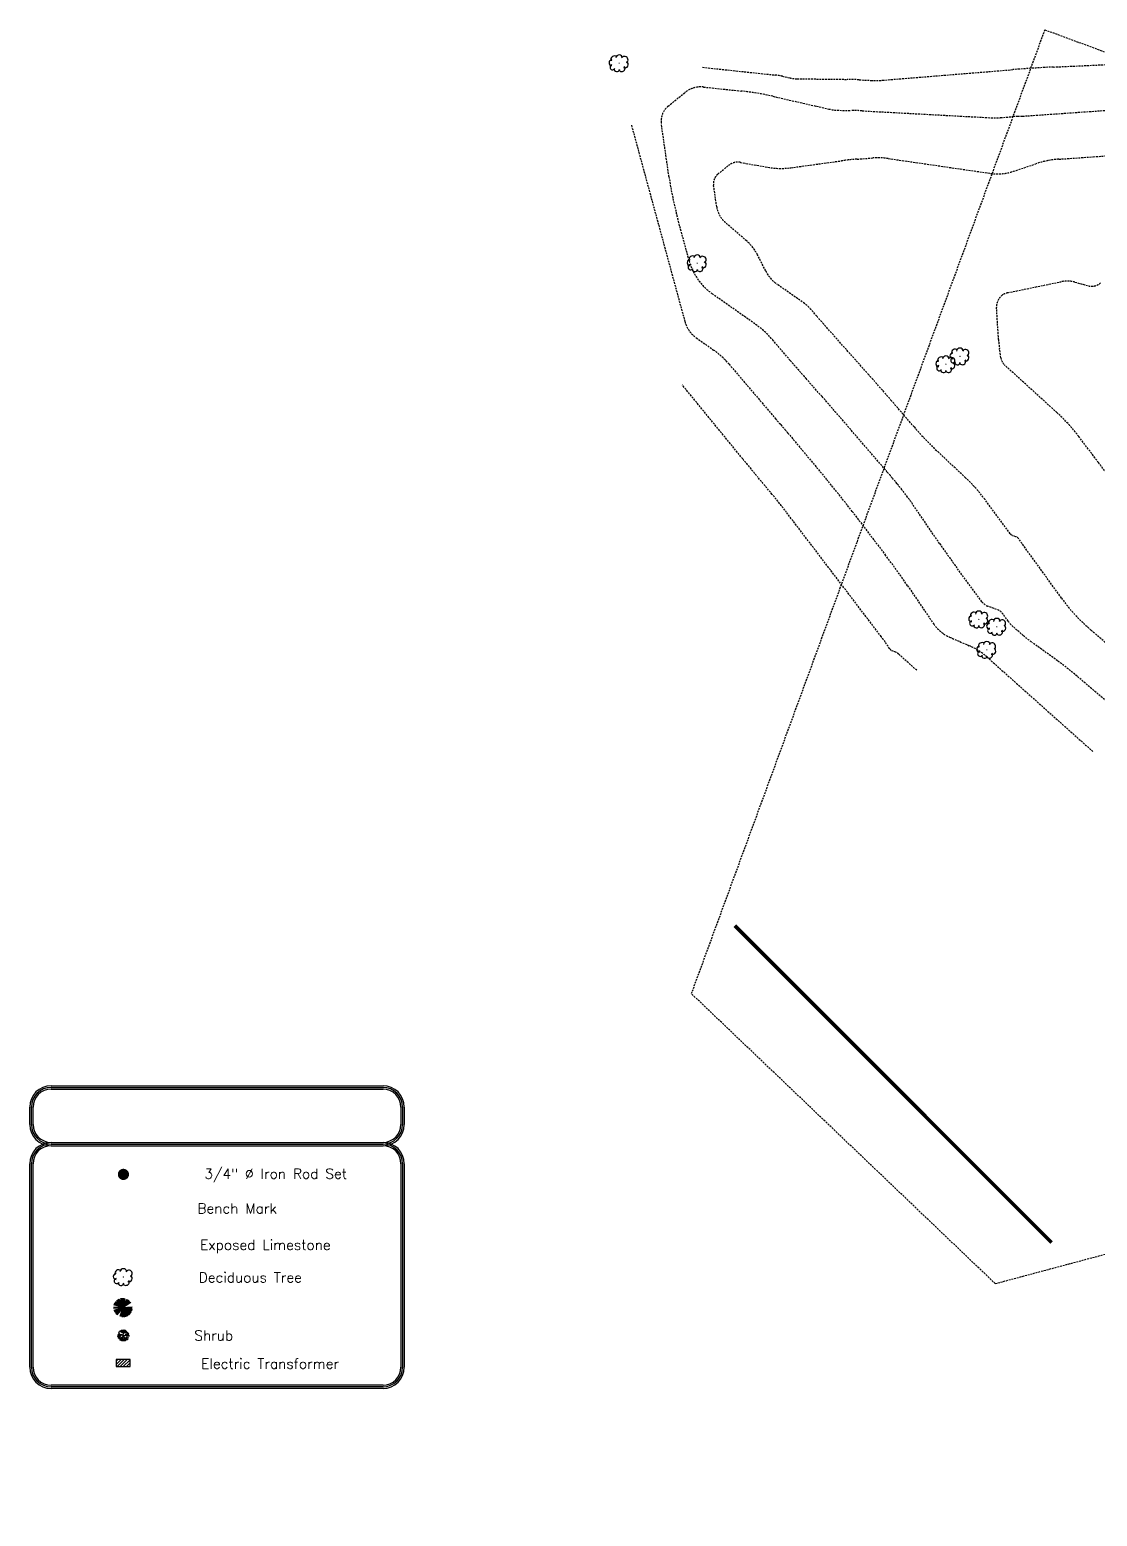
# Model space of a CAD drawing. Header units: inches. Extents: x -43639 to 75791, y -33466 to 47612.
# Drawn here: x 19679 to 21966, y 3615 to 6799 of the extents above; entities that cross this region are included whole.
import ezdxf
from ezdxf.enums import TextEntityAlignment as Align

# ---------------------------------------------------------------- set-up
doc = ezdxf.new("R2010")
doc.units = ezdxf.units.IN
doc.header["$LTSCALE"] = 8
doc.header["$MEASUREMENT"] = 0
doc.linetypes.add('DASHED', pattern=[0.75, 0.5, -0.25])
doc.layers.get('0').update_dxf_attribs({"linetype": 'CONTINUOUS'})
for name, color, linetype in [('CONT-NML', 1, 'DASHED'), ('easement_JDCF', 7, 'DASHED'), ('LEGEND', 2, 'CONTINUOUS'), ('T100', 2, 'CONTINUOUS'), ('TREE', 3, 'CONTINUOUS')]:
    doc.layers.add(name, color=color, linetype=linetype)
doc.styles.add('T240', font='ROMANS', dxfattribs={"height": 4.06})

# ---------------------------------------------------------------- blocks, each defined once
blk = doc.blocks.new('DCDSTREE')
at = {"const_width": 0.05567}
blk.add_lwpolyline([(-0.050861, -0.01564, 1), (0.004809, -0.01564, 1)], format="xyb", close=True, dxfattribs=at)
for centre, radius, start, end in [((-0.697665, 0.031649), 0.27, 90, 270), ((-0.472665, 0.324149), 0.334487, 47.726311, 199.653824), ((-0.022665, 0.436649), 0.318198, 8.130102, 171.869898), ((0.472335, 0.301649), 0.3245, 303.690068, 146.309932), ((0.504478, -0.141923), 0.302211, 246.16126, 60.708638), ((-0.636783, -0.38394), 0.243328, 104.489763, 329.250033), ((-0.24204, -0.519601), 0.275855, 177.662694, 343.412661), ((0.213585, -0.485851), 0.302916, 201.801409, 31.328693)]:
    blk.add_arc(centre, radius, start, end)
blk = doc.blocks.new('PINETREE')
for p, q in [((0, 0), (-0.869831, 0.030011)), ((0, 0), (-0.869831, -0.086282)), ((0, 0), (-0.837788, -0.250404)), ((0, 0), (-0.81825, 0.248528)), ((-0.81825, 0.248528), (-0.81825, 0.248528)), ((0, 0), (-0.798712, 0.358256)), ((0, 0), (-0.798712, -0.359194)), ((0, 0), (-0.759636, -0.429532)), ((0, 0), (-0.746351, 0.451103)), ((-0.662929, 0.400682), (-0.688518, 0.497995)), ((0, 0), (-0.675232, 0.544887)), ((0, 0), (-0.675232, -0.530819)), ((0, 0), (-0.616618, -0.632106)), ((0, 0), (-0.584576, 0.654615)), ((0, 0), (-0.565038, -0.655553)), ((0, 0), (-0.486886, 0.724015)), ((0, 0), (-0.402482, 0.779348)), ((0, 0), (-0.343868, 0.794353)), ((0, 0), (-0.259464, -0.827178)), ((0, 0), (-0.194598, 0.864692)), ((0, 0), (-0.135984, -0.835619)), ((0, 0), (-0.116446, 0.880635)), ((0, 0), (-0.064085, -0.882511)), ((-0.057775, 0.436931), (-0.038294, 0.872194)), ((0, 0), (-0.018756, -0.87407)), ((0, 0), (0.026572, 0.880635)), ((0, 0), (0.124261, 0.880635)), ((0, 0), (0.234456, 0.841246)), ((0, 0), (0.377474, 0.786851)), ((0, 0), (0.461878, 0.747461)), ((0, 0), (0.54003, 0.685564)), ((0, 0), (0.669762, 0.584276)), ((0, 0), (0.741661, 0.497995)), ((0, 0), (0.884679, 0.0694)), ((0, 0), (0.877646, -0.040327)), ((0, 0), (0.865141, -0.094722)), ((0, 0), (0.826065, -0.289794)), ((0, 0), (0.793242, -0.414527)), ((0, 0), (0.728376, -0.507373)), ((0, 0), (0.118009, -0.897516)), ((0, 0), (0.032824, -0.859065)), ((0, 0), (0.403264, -0.780286)), ((0, 0), (0.514239, -0.718388)), ((0, 0), (0.637719, -0.663993)), ((0, 0), (0.286817, -0.835619)), ((0, 0), (0.696333, -0.617101)), ((0, 0), (0.916722, -0.211015)), ((0, 0), (0.228204, -0.843121)), ((0.36848, 0.321449), (0.592391, 0.685564)), ((-0.552229, -0.165054), (-0.831536, -0.328245)), ((-0.170074, -0.542198), (-0.187565, -0.835619)), ((0.535333, -0.372904), (0.676795, -0.53926))]:
    blk.add_line(p, q)
blk = doc.blocks.new('SHRUB4')
for p, q in [((-0.093, -0.008), (-0.102, 0.004)), ((-0.087, 0.018), (-0.1, 0.014)), ((-0.079, 0.01), (-0.097, 0.029)), ((-0.08, 0.048), (-0.094, 0.044)), ((-0.068, 0.04), (-0.088, 0.057)), ((-0.03, 0.06), (-0.081, 0.069)), ((-0.06, 0.019), (-0.079, 0.01)), ((-0.073, 0.024), (-0.068, 0.04)), ((-0.002, 0.001), (-0.073, 0.024)), ((-0.042, 0.075), (-0.07, 0.078)), ((-0.05, 0.003), (-0.068, 0.008)), ((-0.04, 0.012), (-0.064, -0.014)), ((-0.042, 0.075), (-0.044, 0.095)), ((-0.033, 0.083), (-0.042, 0.075)), ((-0.033, 0.083), (-0.015, 0.104)), ((-0.033, 0.083), (-0.032, 0.098)), ((-0.004, 0.069), (-0.033, 0.083)), ((-0.031, 0.062), (-0.032, 0.075)), ((-0.031, 0.061), (-0.004, 0.069)), ((0.004, 0.042), (-0.03, 0.06)), ((-0.022, 0.008), (-0.03, 0.025)), ((-0.002, 0.001), (-0.028, -0.046)), ((-0.018, 0.078), (-0.013, 0.09)), ((-0.006, 0.084), (-0.004, 0.104)), ((0.01, 0.087), (-0.006, 0.084)), ((-0.003, 0.07), (0.013, 0.062)), ((-0.001, 0.002), (0.004, 0.042)), ((-0.001, 0.002), (0.048, 0.007)), ((-0.001, 0), (0.038, -0.067)), ((0.004, 0.042), (0.001, 0.055)), ((0.004, 0.087), (0.002, 0.105)), ((0.004, 0.042), (0.03, 0.054)), ((0.015, 0.094), (0.01, 0.104)), ((0.011, 0.087), (0.023, 0.103)), ((0.013, 0.062), (0.011, 0.087)), ((0.015, 0.063), (0.024, 0.071)), ((0.024, 0.071), (0.02, 0.083)), ((0.03, 0.079), (0.025, 0.101)), ((0.03, 0.054), (0.033, 0.102)), ((0.03, 0.055), (0.044, 0.042)), ((0.031, 0.073), (0.048, 0.064)), ((0.039, 0.006), (0.052, 0.024)), ((0.041, 0.085), (0.04, 0.098)), ((0.04, 0.084), (0.051, 0.091)), ((0.04, 0.07), (0.04, 0.084)), ((0.048, 0.064), (0.056, 0.077)), ((0.048, 0.007), (0.061, 0.017)), ((0.048, 0.007), (0.061, -0.005)), ((0.055, 0.078), (0.059, 0.089)), ((0.056, 0.077), (0.068, 0.078)), ((0.061, 0.017), (0.064, 0.027)), ((0.061, 0.017), (0.07, 0.011)), ((0.061, -0.005), (0.081, 0.002)), ((0.064, 0.027), (0.069, 0.042)), ((0.064, 0.028), (0.076, 0.024)), ((0.068, 0.055), (0.076, 0.07)), ((0.069, 0.043), (0.068, 0.055)), ((0.069, 0.056), (0.087, 0.057)), ((0.069, 0.042), (0.086, 0.041)), ((0.07, 0.011), (0.087, 0.014)), ((0.076, 0.024), (0.086, 0.031)), ((0.081, 0.002), (0.102, -0.011)), ((0.086, 0.041), (0.09, 0.052)), ((0.086, 0.041), (0.096, 0.038)), ((0.086, 0.031), (0.1, 0.028)), ((0.087, 0.014), (0.1, 0.02)), ((0.087, 0.014), (0.089, 0.006)), ((0.089, 0.006), (0.102, 0.003)), ((-0.089, -0.014), (-0.102, -0.01)), ((-0.097, -0.002), (-0.101, -0.003)), ((-0.087, -0.015), (-0.097, -0.029)), ((-0.087, -0.038), (-0.097, -0.036)), ((-0.078, -0.002), (-0.093, -0.008)), ((-0.079, -0.028), (-0.09, -0.043)), ((-0.078, -0.029), (-0.089, -0.014)), ((-0.077, -0.052), (-0.086, -0.054)), ((-0.076, -0.052), (-0.079, -0.062)), ((-0.064, -0.012), (-0.078, -0.002)), ((-0.065, -0.013), (-0.078, -0.029)), ((-0.064, -0.014), (-0.077, -0.052)), ((-0.061, -0.067), (-0.071, -0.07)), ((-0.061, -0.068), (-0.065, -0.079)), ((-0.044, -0.039), (-0.061, -0.067)), ((-0.057, -0.078), (-0.061, -0.08)), ((-0.044, -0.081), (-0.057, -0.078)), ((-0.033, -0.064), (-0.051, -0.089)), ((-0.043, -0.058), (-0.049, -0.069)), ((-0.017, -0.026), (-0.044, -0.039)), ((-0.044, -0.039), (-0.043, -0.058)), ((-0.036, -0.087), (-0.044, -0.091)), ((-0.04, -0.074), (-0.033, -0.082)), ((-0.033, -0.082), (-0.036, -0.092)), ((-0.032, -0.034), (-0.033, -0.064)), ((-0.012, -0.081), (-0.033, -0.095)), ((-0.021, -0.069), (-0.028, -0.077)), ((-0.025, -0.04), (-0.008, -0.058)), ((-0.015, -0.052), (-0.022, -0.056)), ((-0.022, -0.056), (-0.021, -0.069)), ((-0.008, -0.058), (-0.016, -0.099)), ((-0.012, -0.022), (-0.008, -0.042)), ((-0.004, -0.078), (-0.006, -0.099)), ((0.023, -0.045), (-0.004, -0.078)), ((-0.003, -0.079), (0.021, -0.079)), ((0.009, -0.081), (0.001, -0.089)), ((0.001, -0.089), (0.011, -0.094)), ((0.011, -0.094), (0.008, -0.098)), ((0.012, -0.061), (0.018, -0.07)), ((0.017, -0.031), (0.038, -0.036)), ((0.025, -0.089), (0.018, -0.096)), ((0.021, -0.079), (0.03, -0.094)), ((0.022, -0.079), (0.033, -0.081)), ((0.03, -0.055), (0.025, -0.069)), ((0.025, -0.069), (0.047, -0.081)), ((0.033, -0.081), (0.044, -0.089)), ((0.035, -0.059), (0.052, -0.037)), ((0.045, -0.049), (0.047, -0.063)), ((0.047, -0.063), (0.059, -0.07)), ((0.047, -0.081), (0.053, -0.088)), ((0.051, -0.037), (0.06, -0.02)), ((0.052, -0.037), (0.086, -0.036)), ((0.059, -0.07), (0.059, -0.081)), ((0.06, -0.02), (0.071, -0.027)), ((0.069, -0.037), (0.065, -0.053)), ((0.065, -0.053), (0.072, -0.074)), ((0.067, -0.064), (0.081, -0.066)), ((0.068, -0.024), (0.076, -0.017)), ((0.086, -0.037), (0.095, -0.034)), ((0.086, -0.036), (0.088, -0.045)), ((0.094, -0.006), (0.103, -0.002))]:
    blk.add_line(p, q)
blk = doc.blocks.new('*X60')
for p, q in [((21, 26.3), (21.7, 27)), ((21, 26.75), (21.25, 27)), ((21.14, 26), (22.14, 27)), ((21.58, 26), (22.58, 27)), ((22.02, 26), (23, 26.98)), ((22.46, 26), (23, 26.54)), ((22.91, 26), (23, 26.09))]:
    blk.add_line(p, q)
blk = doc.blocks.new('DUMPSTER')
for p, q in [((-0.13, 0.125), (-0.13, 0)), ((0.12, 0.125), (-0.13, 0.125)), ((-0.13, 0), (0.12, 0)), ((0.12, 0), (0.12, 0.125))]:
    blk.add_line(p, q)
at = {"xscale": 0.125, "yscale": 0.125, "zscale": 0.125}
blk.add_blockref('*X60', (-2.755, -3.25), dxfattribs=at)

msp = doc.modelspace()

# ---------------------------------------------------------------- linework, layer by layer
at = {"const_width": 8, "elevation": -120}
msp.add_lwpolyline([(21868.25924, 4200.85321), (21189.43673, 4879.67572)], dxfattribs=at)
at = {"layer": 'CONT-NML'}
for points, elevation in [([(21120.46731, 6718.07199), (21276.02579, 6701.46996, -0.0292212714), (21291.69252, 6698.86528), (21307.2069, 6695.34421, 0.0528235374), (21322.91797, 6693.48761), (21430.48576, 6692.18848, -0.0104214392), (21455.7358, 6691.35698), (21480.96851, 6689.99913, 0.0337513529), (21506.17784, 6690.34493), (21785.20134, 6713.04965, -0.0088331857), (21872.20539, 6718.58423), (21991.44785, 6724.05669, 0.0058579416)], 7968), ([(22077.58488, 5281.92218), (21922.88143, 5413.96602, 0.0201268166), (21881.23966, 5446.70622), (21826.45736, 5486.31772, -0.0210132951), (21807.76162, 5501.07065), (21787.57344, 5518.4259, -0.0587955307), (21775.2993, 5531.78072), (21764.60101, 5546.58388, 0.1536933331), (21750.62733, 5556.98779), (21733.22555, 5563.04562, -0.1507165483), (21719.08312, 5573.44781), (21666.27993, 5644.74853, -0.0093685949), (21628.42939, 5697.91304), (21570.64553, 5782.38176, 0.0129103186), (21559.70823, 5797.51615), (21547.71216, 5813.24379, 0.0109317982), (21537.43834, 5826.11968), (21526.88297, 5838.77091, 0.0041334074), (21516.22375, 5851.33402), (21410.51372, 5973.85761, 0.0038808857), (21376.48787, 6012.68201), (21342.16067, 6051.24231, -0.0054097921), (21308.25466, 6090.16946), (21272.28912, 6132.37456, 0.0630069571), (21232.5694, 6168.58411), (21141.68965, 6232.55645, -0.1746882932), (21091.91564, 6303.53671), (21067.19061, 6394.40362, -0.0304504413), (21048.5793, 6484.01066), (21032.14826, 6597.40084, -0.263384567), (21046.64231, 6634.64095), (21082.21559, 6663.67692, -0.2003379118), (21122.83203, 6675.75838), (21203.12299, 6667.1893, -0.0292212714), (21271.20806, 6655.86977), (21390.90874, 6628.70308, 0.0528235374), (21414.50432, 6625.91476), (21438.39531, 6625.62622, -0.0104214392), (21462.26991, 6624.84001), (21738.42265, 6609.97945, 0.0337513529), (21759.14511, 6610.2637), (21784.83023, 6612.35375, -0.0088331857), (21795.58182, 6613.03769), (21806.3455, 6613.53167, 0.0058579416), (21817.10192, 6614.15168), (21992.03253, 6626.29257, 0.0180271694)], 7992), ([(20968.1691, 6593.83011), (21082.54182, 6173.49909, 0.1746882932), (21107.04342, 6138.55857), (21144.13667, 6112.44778, -0.0630069571), (21177.39416, 6082.12938), (21276.88528, 5965.37781, 0.0054097921), (21280.55856, 5961.16056), (21284.27747, 5956.98305, -0.0038808857), (21287.96373, 5952.77693), (21296.53352, 5942.84407, -0.0041334074), (21303.39771, 5934.75385), (21385.58123, 5836.25204, -0.0109317982), (21441.11417, 5766.65422), (21511.79643, 5673.98512, -0.0129103186), (21559.63854, 5607.78398), (21615.90162, 5525.53834, 0.1413056604), (21649.85515, 5497.5108), (21691.89095, 5479.27441, -0.0799367333), (21730.00572, 5454.90529), (21956.82857, 5252.57247)], 7968), ([(22051.55911, 5427.62318), (21952.21883, 5513.02342, -0.0587955307), (21889.42539, 5581.34551), (21797.50736, 5708.53191, 0.1536933331), (21792.02987, 5712.6101), (21785.26849, 5714.96384, -0.1507165483), (21779.75738, 5719.01743), (21725.68627, 5792.03025, 0.0448453531), (21684.00835, 5838.87761), (21625.07207, 5894.23512, -0.0262153022), (21573.82684, 5947.69164), (21525.3863, 6003.83684, 0.0038808857), (21476.5129, 6059.60268), (21377.58405, 6170.73104, -0.0054097921), (21365.16036, 6184.99456), (21352.891, 6199.3925, 0.0630069571), (21339.02205, 6212.0358), (21280.20733, 6253.43683, -0.1228788737), (21255.70614, 6281.77494), (21238.27604, 6316.22671, 0.0973126417), (21214.97617, 6346.10038), (21169.08269, 6385.89871, -0.1800335986), (21150.75231, 6419.43978), (21144.07369, 6465.52878, -0.263384567), (21153.29396, 6489.21877), (21175.92361, 6507.68976, -0.2183350757), (21201.6201, 6514.37819), (21260.65267, 6503.9232, 0.0779515983), (21309.74722, 6502.95595), (21418.18499, 6517.78287, -0.0148154662), (21451.52878, 6521.33939), (21484.97798, 6523.90769, -0.0553208938), (21518.30176, 6522.77767), (21737.7284, 6490.86446, 0.1178339969), (21786.71295, 6495.29291), (21834.63917, 6511.42799, -0.0639502608), (21883.82629, 6521.24617), (21957.58993, 6526.36566, 0.0180271694), (22023.331, 6533.31678)], 8016), ([(22010.75883, 5815.85153, 0.0015409337), (21968.75385, 5871.63337), (21926.57696, 5927.28575, 0.0461997263), (21879.64919, 5978.59276), (21768.4086, 6079.67976, -0.1722519155), (21759.63708, 6096.04475), (21756.67574, 6115.52396, -0.0226058451), (21754.5998, 6135.09708), (21750.44015, 6203.81066, -0.3729563602), (21774.54503, 6235.2902), (21888.9492, 6258.88003, -0.1178704563), (21918.23321, 6257.96282), (21947.29796, 6250.04491, 0.2553773455), (21973.01221, 6256.17698)], 8064), ([(21579.41284, 5426.61408), (21540.74664, 5461.10549, 0.0799367333), (21534.24927, 5465.25966), (21527.08348, 5468.36839, -0.1413056604), (21521.29547, 5473.14621), (21511.70437, 5487.16652, 0.0129103186), (21503.54879, 5498.45174), (21300.47499, 5764.6949, 0.0109317982), (21269.68364, 5803.2848), (21238.04848, 5841.20141, -0.0024966636), (21206.60344, 5879.27504), (21076.65254, 6038.22936)], 7944)]:
    msp.add_lwpolyline(points, format="xyb", dxfattribs=dict(at, elevation=elevation))
at = {"layer": 'easement_JDCF'}
for p, q in [((21853.73753, 6798.51245, 8016), (21096.30593, 4734.18633, 8016)), ((21853.73753, 6798.51245, 8016), (30472.87063, 3614.67313, 8016)), ((21747.53142, 4112.97351, 8016), (21096.30593, 4734.18633, 8016)), ((21747.53142, 4112.97351, 8016), (24065.952, 4733.39759, 8016))]:
    msp.add_line(p, q, dxfattribs=at)
at = {"layer": 'LEGEND', "color": 6}
for p, q in [((19724.44358, 4536.75748, -120), (20435.79769, 4536.75748, -120)), ((19724.44358, 4533.15748, -120), (20435.79769, 4533.15748, -120)), ((19724.44358, 4529.55748, -120), (20435.79769, 4529.55748, -120)), ((19678.84358, 4453.8625, -120), (19678.84358, 4491.15748, -120)), ((19682.44358, 4453.8625, -120), (19682.44358, 4491.15748, -120)), ((19686.04358, 4453.8625, -120), (19686.04358, 4491.15748, -120)), ((20474.19769, 4491.15748, -120), (20474.19769, 4453.8625, -120)), ((20477.79769, 4491.15748, -120), (20477.79769, 4453.8625, -120)), ((20481.39769, 4491.15748, -120), (20481.39769, 4453.8625, -120)), ((19724.44358, 4415.4625, -120), (20435.79769, 4415.4625, -120)), ((19724.44358, 4411.8625, -120), (20435.79769, 4411.8625, -120)), ((19724.44358, 4408.2625, -120), (20435.79769, 4408.2625, -120)), ((19678.84358, 3933.91404, -120), (19678.84358, 4369.8625, -120)), ((19682.44358, 3933.91404, -120), (19682.44358, 4369.8625, -120)), ((19686.04358, 3933.91404, -120), (19686.04358, 4369.8625, -120)), ((20474.19769, 4369.8625, -120), (20474.19769, 3933.91404, -120)), ((20477.79769, 4369.8625, -120), (20477.79769, 3933.91404, -120)), ((20481.39769, 4369.8625, -120), (20481.39769, 3933.91404, -120)), ((20435.79769, 3895.51404, -120), (19724.44358, 3895.51404, -120)), ((20435.79769, 3891.91404, -120), (19724.44358, 3891.91404, -120)), ((20435.79769, 3888.31404, -120), (19724.44358, 3888.31404, -120))]:
    msp.add_line(p, q, dxfattribs=at)
at = {"layer": 'LEGEND', "const_width": 12, "elevation": -120}
msp.add_lwpolyline([(19873.63438, 4346.90936, 1), (19885.63438, 4346.90936, 1)], format="xyb", close=True, dxfattribs=at)
at = {"layer": 'LEGEND', "color": 6}
for centre, radius, start, end in [((19724.44358, 4491.15748, -120), 45.6, 90, 180), ((19724.44358, 4491.15748, -120), 42, 90, 180), ((19724.44358, 4491.15748, -120), 42, 90, 180), ((19724.44358, 4491.15748, -120), 42, 90, 180), ((19724.44358, 4491.15748, -120), 38.4, 90, 180), ((20435.79769, 4491.15748, -120), 45.6, 0, 90), ((20435.79769, 4491.15748, -120), 42, 0, 90), ((20435.79769, 4491.15748, -120), 38.4, 0, 90), ((19724.44358, 4453.8625, -120), 45.6, 180, 270), ((19724.44358, 4453.8625, -120), 42, 180, 270), ((19724.44358, 4453.8625, -120), 38.4, 180, 270), ((20435.79769, 4453.8625, -120), 42, 270, 0), ((20435.79769, 4453.8625, -120), 38.4, 270, 0), ((20435.79769, 4453.8625, -120), 45.6, 270, 0), ((19724.44358, 4369.8625, -120), 45.6, 90, 180), ((19724.44358, 4369.8625, -120), 42, 90, 180), ((19724.44358, 4369.8625, -120), 38.4, 90, 180), ((20435.79769, 4369.8625, -120), 45.6, 0, 90), ((20435.79769, 4369.8625, -120), 42, 0, 90), ((20435.79769, 4369.8625, -120), 38.4, 0, 90), ((19724.44358, 3933.91404, -120), 45.6, 180, 270), ((19724.44358, 3933.91404, -120), 42, 180, 270), ((19724.44358, 3933.91404, -120), 38.4, 180, 270), ((20435.79769, 3933.91404, -120), 42, 270, 0), ((20435.79769, 3933.91404, -120), 38.4, 270, 0), ((20435.79769, 3933.91404, -120), 45.6, 270, 0)]:
    msp.add_arc(centre, radius, start, end, dxfattribs=at)

# ---------------------------------------------------------------- block references
at = {"layer": 'T100', "xscale": 120, "yscale": 120, "zscale": 120}
msp.add_blockref('DUMPSTER', (19879.66807, 3935.29046, -120), dxfattribs=at)
at = {"layer": 'TREE'}
for name, p, xscale, yscale, zscale in [('DCDSTREE', (20942.4859, 6727.11963, -120), 23.04000000000087, 23.03999999999996, 23.03999999999999), ('DCDSTREE', (21109.7539, 6298.83963, -120), 23.04000000000087, 23.03999999999996, 23.03999999999999), ('DCDSTREE', (21672.5779, 6099.27963, -120), 23.04000000000087, 23.03999999999996, 23.03999999999999), ('DCDSTREE', (21642.4939, 6082.52763, -120), 23.04000000000087, 23.03999999999996, 23.03999999999999), ('DCDSTREE', (21713.0539, 5535.97563, -120), 23.04000000000087, 23.03999999999996, 23.03999999999999), ('DCDSTREE', (21751.5139, 5520.29163, -120), 23.04000000000087, 23.03999999999996, 23.03999999999999), ('DCDSTREE', (21730.1539, 5470.79163, -120), 23.04000000000087, 23.03999999999996, 23.03999999999999), ('DCDSTREE', (19880.05757, 4127.38686, -120), 23.04000000000087, 23.03999999999996, 23.03999999999999), ('PINETREE', (19878.20832, 4061.45975, -120), 23.04000000000087, 23.03999999999996, 23.03999999999999), ('SHRUB4', (19879.41839, 4001.47908, -120), 120, 120, 120)]:
    msp.add_blockref(name, p, dxfattribs=dict(at, xscale=xscale, yscale=yscale, zscale=zscale))

# ---------------------------------------------------------------- texts
at = {"layer": 'LEGEND', "style": 'T240'}
for s, p in [('3/4" %%c Iron Rod Set', (20205.84853, 4337.52734, -120)), ('Bench Mark', (20123.23538, 4263.26161, -120)), ('Exposed Limestone', (20183.81835, 4185.22877, -120)), ('Deciduous Tree', (20151.52412, 4115.44768, -120)), ('Shrub', (20073.1668, 3991.13331, -120)), ('Electric Transformer', (20194.01117, 3930.66182, -120))]:
    msp.add_text(s, height=21.6, dxfattribs=at).set_placement(p, align=Align.CENTER)

doc.saveas('drawing.dxf')
